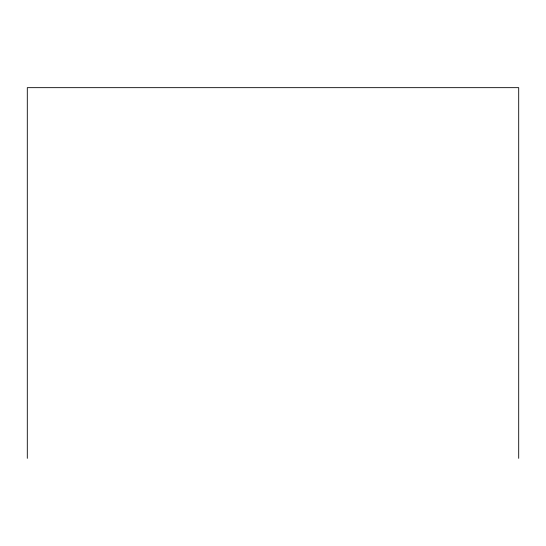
<?xml version="1.0" encoding="UTF-8"?>
<svg xmlns="http://www.w3.org/2000/svg" width="546" height="546" viewBox="0 0 546 546"><rect width="100%" height="100%" fill="white"/><g stroke="black" fill="none" stroke-linecap="round" stroke-linejoin="round"><path stroke-width="0.82" d="M518.7 458.34L518.7 87.66L27.3 87.66L27.3 458.34"/></g></svg>
